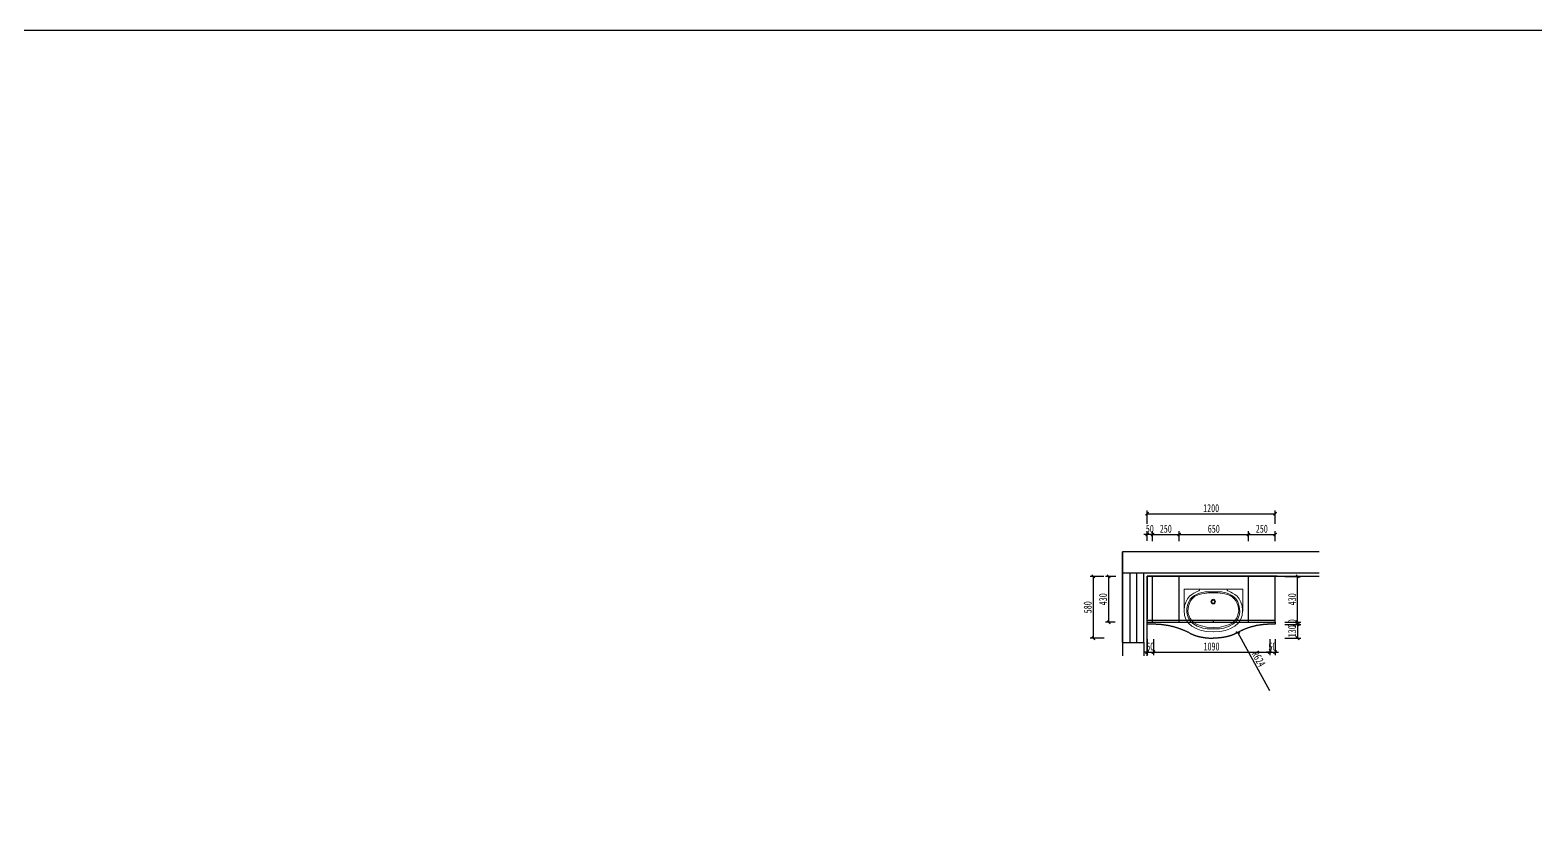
# Model space of a CAD drawing. Header units: millimetres. Extents: x 3104083 to 3173399, y -3165492 to -3044687.
# Drawn here: x 3126738 to 3140853, y -3096827 to -3089412 of the extents above; entities that cross this region are included whole.
import ezdxf

# ---------------------------------------------------------------- set-up
doc = ezdxf.new("R2010")
doc.units = ezdxf.units.MM
doc.header["$LTSCALE"] = 500
doc.header["$MEASUREMENT"] = 0
doc.header["$PDMODE"] = 2
doc.linetypes.add('ACAD_ISO03W100', pattern=[30, 12, -18])
doc.layers.get('0').update_dxf_attribs({"linetype": 'CONTINUOUS'})
doc.layers.get('DEFPOINTS').update_dxf_attribs({"linetype": 'CONTINUOUS'})
for name, color, linetype in [('D-节点尺寸', 5, 'CONTINUOUS'), ('E-立面造型线', 3, 'CONTINUOUS'), ('P-完成面', 3, 'CONTINUOUS'), ('台面', 4, 'CONTINUOUS'), ('柜体', 2, 'CONTINUOUS')]:
    doc.layers.add(name, color=color, linetype=linetype)
doc.layers.add('墙体', color=6, linetype='CONTINUOUS', lineweight=25)
doc.layers.add('电器', color=85, linetype='CONTINUOUS', lineweight=15)
doc.styles.add('DIM', font='SimSun.ttf', dxfattribs={"width": 0.7})
doc.dimstyles.new('30', dxfattribs={"dimscale": 30, "dimtxt": 2.5, "dimasz": 1, "dimexe": 1, "dimexo": 1, "dimgap": 0.5, "dimtad": 1, "dimdec": 0, "dimzin": 0, "dimdsep": 46, "dimtxsty": 'DIM', "dimblk": 'ARCHTICK', "dimcen": 0, "dimclrd": 5, "dimclre": 5, "dimclrt": 35, "dimadec": 0, "dimazin": 0, "dimtfac": 0.5, "dimtdec": 0, "dimtix": 1, "dimtmove": 2, "dimatfit": 2, "dimldrblk": 'A', "dimfxl": 0, "dimtolj": 1, "dimtzin": 0, "dimlwd": -1, "dimlwe": -1, "dimarcsym": 0})

# ---------------------------------------------------------------- blocks, each defined once
blk = doc.blocks.new('_ArchTick')
at = {"color": 0, "linetype": 'ByBlock', "const_width": 0.4}
blk.add_lwpolyline([(-0.5, -0.5), (0.5, 0.5)], dxfattribs=at)
blk = doc.blocks.new('*D1573')
at = {"layer": 'D-节点尺寸', "color": 5, "ltscale": 100}
for p, q in [((3137259, -3094203), (3137259, -3094111)), ((3137259, -3094141), (3137509, -3094141)), ((3137509, -3094203), (3137509, -3094111))]:
    blk.add_line(p, q, dxfattribs=at)
at = {"layer": 'DEFPOINTS', "color": 0, "ltscale": 100}
for p in [(3137259, -3094233), (3137509, -3094141), (3137509, -3094233)]:
    blk.add_point(p, dxfattribs=at)
at = {"layer": 'D-节点尺寸', "color": 5, "ltscale": 100, "xscale": 30, "yscale": 30, "zscale": 30, "rotation": 180}
blk.add_blockref('_ArchTick', (3137259, -3094141), dxfattribs=at)
at = {"layer": 'D-节点尺寸', "color": 5, "ltscale": 100, "xscale": 30, "yscale": 30, "zscale": 30}
blk.add_blockref('_ArchTick', (3137509, -3094141), dxfattribs=at)
at = {"layer": 'D-节点尺寸', "color": 35, "ltscale": 100, "insert": (3137384, -3094088), "char_height": 75, "attachment_point": 5, "style": 'DIM'}
blk.add_mtext('\\A1;250', dxfattribs=at)
blk = doc.blocks.new('A')
for p, q in [((-0.37, 0), (-2.13, 0)), ((-1.44, 1.15), (-1.09, 1.44)), ((-1.44, 1.15), (-0.37, 0)), ((-1.44, -1.15), (-0.37, 0)), ((-1.09, 1.44), (0, 0)), ((-1.09, -1.44), (0, 0)), ((-1.44, -1.15), (-1.09, -1.44))]:
    blk.add_line(p, q)
for points in [[(-1.44, 1.15), (-1.09, 1.44), (-0.37, 0), (0, 0)], [(-1.44, -1.15), (-1.09, -1.44), (-0.37, 0), (0, 0)]]:
    blk.add_solid(points)
blk = doc.blocks.new('*D1574')
at = {"layer": 'D-节点尺寸', "color": 5, "ltscale": 100}
for p, q in [((3137509, -3094203), (3137509, -3094111)), ((3137509, -3094141), (3138159, -3094141)), ((3138159, -3094203), (3138159, -3094111))]:
    blk.add_line(p, q, dxfattribs=at)
at = {"layer": 'DEFPOINTS', "color": 0, "ltscale": 100}
for p in [(3137509, -3094233), (3138159, -3094141), (3138159, -3094233)]:
    blk.add_point(p, dxfattribs=at)
at = {"layer": 'D-节点尺寸', "color": 5, "ltscale": 100, "xscale": 30, "yscale": 30, "zscale": 30, "rotation": 180}
blk.add_blockref('_ArchTick', (3137509, -3094141), dxfattribs=at)
at = {"layer": 'D-节点尺寸', "color": 5, "ltscale": 100, "xscale": 30, "yscale": 30, "zscale": 30}
blk.add_blockref('_ArchTick', (3138159, -3094141), dxfattribs=at)
at = {"layer": 'D-节点尺寸', "color": 35, "ltscale": 100, "insert": (3137834, -3094088), "char_height": 75, "attachment_point": 5, "style": 'DIM'}
blk.add_mtext('\\A1;650', dxfattribs=at)
blk = doc.blocks.new('*D1575')
at = {"layer": 'D-节点尺寸', "color": 5, "ltscale": 100}
for p, q in [((3138159, -3094203), (3138159, -3094111)), ((3138159, -3094141), (3138409, -3094141)), ((3138409, -3094203), (3138409, -3094111))]:
    blk.add_line(p, q, dxfattribs=at)
at = {"layer": 'DEFPOINTS', "color": 0, "ltscale": 100}
for p in [(3138159, -3094233), (3138409, -3094141), (3138409, -3094233)]:
    blk.add_point(p, dxfattribs=at)
at = {"layer": 'D-节点尺寸', "color": 5, "ltscale": 100, "xscale": 30, "yscale": 30, "zscale": 30, "rotation": 180}
blk.add_blockref('_ArchTick', (3138159, -3094141), dxfattribs=at)
at = {"layer": 'D-节点尺寸', "color": 5, "ltscale": 100, "xscale": 30, "yscale": 30, "zscale": 30}
blk.add_blockref('_ArchTick', (3138409, -3094141), dxfattribs=at)
at = {"layer": 'D-节点尺寸', "color": 35, "ltscale": 100, "insert": (3138284, -3094088), "char_height": 75, "attachment_point": 5, "style": 'DIM'}
blk.add_mtext('\\A1;250', dxfattribs=at)
blk = doc.blocks.new('*D1576')
at = {"layer": 'D-节点尺寸', "color": 5, "ltscale": 100}
for p, q in [((3137209, -3094043), (3137209, -3093917)), ((3137209, -3093947), (3138409, -3093947)), ((3138409, -3094043), (3138409, -3093917))]:
    blk.add_line(p, q, dxfattribs=at)
at = {"layer": 'DEFPOINTS', "color": 0, "ltscale": 100}
for p in [(3138409, -3093947), (3137209, -3094073), (3138409, -3094073)]:
    blk.add_point(p, dxfattribs=at)
at = {"layer": 'D-节点尺寸', "color": 5, "ltscale": 100, "xscale": 30, "yscale": 30, "zscale": 30, "rotation": 180}
blk.add_blockref('_ArchTick', (3137209, -3093947), dxfattribs=at)
at = {"layer": 'D-节点尺寸', "color": 5, "ltscale": 100, "xscale": 30, "yscale": 30, "zscale": 30}
blk.add_blockref('_ArchTick', (3138409, -3093947), dxfattribs=at)
at = {"layer": 'D-节点尺寸', "color": 35, "ltscale": 100, "insert": (3137809, -3093895), "char_height": 75, "attachment_point": 5, "style": 'DIM'}
blk.add_mtext('\\A1;1200', dxfattribs=at)
blk = doc.blocks.new('*D1577')
at = {"layer": 'D-节点尺寸', "color": 5, "ltscale": 100}
for p, q in [((3136916, -3094534), (3136819, -3094534)), ((3136849, -3094964), (3136849, -3094534)), ((3136909, -3094964), (3136819, -3094964))]:
    blk.add_line(p, q, dxfattribs=at)
at = {"layer": 'DEFPOINTS', "color": 0, "ltscale": 100}
for p in [(3136849, -3094534), (3136946, -3094534), (3136939, -3094964)]:
    blk.add_point(p, dxfattribs=at)
at = {"layer": 'D-节点尺寸', "color": 5, "ltscale": 100, "xscale": 30, "yscale": 30, "zscale": 30}
for p, rotation in [((3136849, -3094534), 90), ((3136849, -3094964), 270)]:
    blk.add_blockref('_ArchTick', p, dxfattribs=dict(at, rotation=rotation))
at = {"layer": 'D-节点尺寸', "color": 35, "ltscale": 100, "insert": (3136796, -3094749), "char_height": 75, "attachment_point": 5, "rotation": 90, "style": 'DIM'}
blk.add_mtext('\\A1;430', dxfattribs=at)
blk = doc.blocks.new('*D1578')
at = {"layer": 'D-节点尺寸', "color": 5, "ltscale": 100}
for p, q in [((3136803, -3094534), (3136675, -3094534)), ((3136705, -3095114), (3136705, -3094534)), ((3136805, -3095114), (3136675, -3095114))]:
    blk.add_line(p, q, dxfattribs=at)
at = {"layer": 'DEFPOINTS', "color": 0, "ltscale": 100}
for p in [(3136705, -3094534), (3136833, -3094534), (3136835, -3095114)]:
    blk.add_point(p, dxfattribs=at)
at = {"layer": 'D-节点尺寸', "color": 5, "ltscale": 100, "xscale": 30, "yscale": 30, "zscale": 30}
for p, rotation in [((3136705, -3094534), 90), ((3136705, -3095114), 270)]:
    blk.add_blockref('_ArchTick', p, dxfattribs=dict(at, rotation=rotation))
at = {"layer": 'D-节点尺寸', "color": 35, "ltscale": 100, "insert": (3136652, -3094824), "char_height": 75, "attachment_point": 5, "rotation": 90, "style": 'DIM'}
blk.add_mtext('\\A1;580', dxfattribs=at)
blk = doc.blocks.new('wf')
at = {"layer": '电器', "lineweight": 9}
blk.add_lwpolyline([(269565, -158026), (269565, -157824), (270115, -157824), (270115, -158031)], dxfattribs=at)
for points, knots in [([(269818, -157824), (269818, -157824), (269710, -157824), (269710, -157824), (269710, -157824), (269714, -157841), (269688, -157848), (269663, -157855), (269565, -157898), (269565, -158026), (269565, -158154), (269671, -158224), (269840, -158224)], [0, 0, 0, 0, 1, 1, 1, 2, 2, 2, 3, 3, 3, 4, 4, 4, 4]), ([(269823, -157849), (269823, -157849), (269766, -157849), (269766, -157849), (269766, -157849), (269666, -157861), (269624, -157920), (269582, -157979), (269569, -158103), (269658, -158154), (269747, -158204), (269786, -158197), (269839, -158197), (269839, -158197), (269840, -158197), (269840, -158197), (269893, -158197), (269931, -158204), (270021, -158154), (270110, -158103), (270097, -157979), (270055, -157920), (270012, -157861), (269913, -157849), (269913, -157849), (269913, -157849), (269855, -157849), (269855, -157849), (269855, -157849), (269823, -157849), (269823, -157849)], [0, 0, 0, 0, 1, 1, 1, 2, 2, 2, 3, 3, 3, 4, 4, 4, 5, 5, 5, 6, 6, 6, 7, 7, 7, 8, 8, 8, 9, 9, 9, 10, 10, 10, 10]), ([(269855, -157859), (269855, -157859), (269934, -157856), (269996, -157885), (270058, -157913), (270088, -157997), (270074, -158054), (270059, -158114), (270022, -158178), (269841, -158185), (269841, -158185), (269838, -158185), (269838, -158185), (269657, -158178), (269620, -158114), (269605, -158054), (269591, -157997), (269620, -157913), (269683, -157885), (269745, -157856), (269823, -157859), (269823, -157859), (269823, -157859), (269855, -157859), (269855, -157859)], [0, 0, 0, 0, 1, 1, 1, 2, 2, 2, 3, 3, 3, 4, 4, 4, 5, 5, 5, 6, 6, 6, 7, 7, 7, 8, 8, 8, 8]), ([(269839, -157963), (269851, -157963), (269860, -157954), (269860, -157942), (269860, -157930), (269851, -157920), (269839, -157920), (269827, -157920), (269817, -157930), (269817, -157942), (269817, -157954), (269827, -157963), (269839, -157963), (269839, -157963), (269839, -157963), (269839, -157963)], [0, 0, 0, 0, 1, 1, 1, 2, 2, 2, 3, 3, 3, 4, 4, 4, 5, 5, 5, 5]), ([(269839, -157956), (269846, -157956), (269853, -157949), (269853, -157942), (269853, -157934), (269846, -157928), (269839, -157928), (269831, -157928), (269825, -157934), (269825, -157942), (269825, -157949), (269831, -157956), (269839, -157956), (269839, -157956), (269839, -157956), (269839, -157956)], [0, 0, 0, 0, 1, 1, 1, 2, 2, 2, 3, 3, 3, 4, 4, 4, 5, 5, 5, 5]), ([(269861, -157824), (269861, -157824), (269969, -157824), (269969, -157824), (269969, -157824), (269964, -157841), (269990, -157848), (270016, -157855), (270114, -157898), (270114, -158026), (270114, -158154), (270008, -158224), (269839, -158224)], [0, 0, 0, 0, 1, 1, 1, 2, 2, 2, 3, 3, 3, 4, 4, 4, 4])]:
    blk.add_open_spline(points, degree=3, knots=knots, dxfattribs=at)
blk = doc.blocks.new('*D1579')
at = {"layer": 'D-节点尺寸', "color": 5, "ltscale": 100}
for p, q in [((3137209, -3094141), (3137179, -3094141)), ((3137209, -3094201), (3137209, -3094111)), ((3137259, -3094141), (3137209, -3094141)), ((3137259, -3094203), (3137259, -3094111)), ((3137259, -3094141), (3137289, -3094141))]:
    blk.add_line(p, q, dxfattribs=at)
at = {"layer": 'DEFPOINTS', "color": 0, "ltscale": 100}
for p in [(3137209, -3094141), (3137209, -3094231), (3137259, -3094233)]:
    blk.add_point(p, dxfattribs=at)
at = {"layer": 'D-节点尺寸', "color": 5, "ltscale": 100, "xscale": 30, "yscale": 30, "zscale": 30}
blk.add_blockref('_ArchTick', (3137209, -3094141), dxfattribs=at)
at = {"layer": 'D-节点尺寸', "color": 5, "ltscale": 100, "xscale": 30, "yscale": 30, "zscale": 30, "rotation": 180}
blk.add_blockref('_ArchTick', (3137259, -3094141), dxfattribs=at)
at = {"layer": 'D-节点尺寸', "color": 35, "ltscale": 100, "insert": (3137234, -3094088), "char_height": 75, "attachment_point": 5, "style": 'DIM'}
blk.add_mtext('\\A1;50', dxfattribs=at)
blk = doc.blocks.new('*D2068')
at = {"layer": 'DEFPOINTS', "color": 0, "ltscale": 100}
for p in [(3137209, -3094984), (3137268, -3094984), (3137268, -3095244)]:
    blk.add_point(p, dxfattribs=at)
at = {"layer": 'P-完成面', "color": 5, "ltscale": 100}
for p, q in [((3137209, -3095124), (3137209, -3095274)), ((3137268, -3095124), (3137268, -3095274)), ((3137209, -3095244), (3137179, -3095244)), ((3137209, -3095244), (3137268, -3095244)), ((3137268, -3095244), (3137298, -3095244))]:
    blk.add_line(p, q, dxfattribs=at)
at = {"layer": 'P-完成面', "color": 5, "ltscale": 100, "xscale": 30, "yscale": 30, "zscale": 30}
blk.add_blockref('_ArchTick', (3137209, -3095244), dxfattribs=at)
at = {"layer": 'P-完成面', "color": 5, "ltscale": 100, "xscale": 30, "yscale": 30, "zscale": 30, "rotation": 180}
blk.add_blockref('_ArchTick', (3137268, -3095244), dxfattribs=at)
at = {"layer": 'P-完成面', "color": 35, "ltscale": 100, "insert": (3137238, -3095192), "char_height": 75, "attachment_point": 5, "style": 'DIM'}
blk.add_mtext('\\A1;60', dxfattribs=at)
blk = doc.blocks.new('*D2069')
at = {"layer": 'DEFPOINTS', "color": 0, "ltscale": 100}
for p in [(3137268, -3094984), (3138358, -3094984), (3138358, -3095244)]:
    blk.add_point(p, dxfattribs=at)
at = {"layer": 'P-完成面', "color": 5, "ltscale": 100}
for p, q in [((3137268, -3095124), (3137268, -3095274)), ((3138358, -3095124), (3138358, -3095274)), ((3137268, -3095244), (3138358, -3095244))]:
    blk.add_line(p, q, dxfattribs=at)
at = {"layer": 'P-完成面', "color": 5, "ltscale": 100, "xscale": 30, "yscale": 30, "zscale": 30}
for p, rotation in [((3137268, -3095244), 180.0000138251991), ((3138358, -3095244), 1.382519906006218e-05)]:
    blk.add_blockref('_ArchTick', p, dxfattribs=dict(at, rotation=rotation))
at = {"layer": 'P-完成面', "color": 35, "ltscale": 100, "insert": (3137813, -3095192), "char_height": 75, "attachment_point": 5, "rotation": 0, "style": 'DIM'}
blk.add_mtext('\\A1;1090', dxfattribs=at)
blk = doc.blocks.new('*D2070')
at = {"layer": 'DEFPOINTS', "color": 0, "ltscale": 100}
for p in [(3138358, -3094984), (3138409, -3094984), (3138409, -3095244)]:
    blk.add_point(p, dxfattribs=at)
at = {"layer": 'P-完成面', "color": 5, "ltscale": 100}
for p, q in [((3138358, -3095124), (3138358, -3095274)), ((3138409, -3095124), (3138409, -3095274)), ((3138358, -3095244), (3138328, -3095244)), ((3138358, -3095244), (3138409, -3095244)), ((3138409, -3095244), (3138439, -3095244))]:
    blk.add_line(p, q, dxfattribs=at)
at = {"layer": 'P-完成面', "color": 5, "ltscale": 100, "xscale": 30, "yscale": 30, "zscale": 30}
for p, rotation in [((3138358, -3095244), 1.382519906556468e-05), ((3138409, -3095244), 180.0000138251991)]:
    blk.add_blockref('_ArchTick', p, dxfattribs=dict(at, rotation=rotation))
at = {"layer": 'P-完成面', "color": 35, "ltscale": 100, "insert": (3138383, -3095192), "char_height": 75, "attachment_point": 5, "rotation": 0, "style": 'DIM'}
blk.add_mtext('\\A1;50', dxfattribs=at)
blk = doc.blocks.new('*D2071')
at = {"layer": 'DEFPOINTS', "color": 0, "ltscale": 100}
for p in [(3138409, -3094964), (3138409, -3094984), (3138620, -3094964)]:
    blk.add_point(p, dxfattribs=at)
at = {"layer": 'P-完成面', "color": 5, "ltscale": 100}
for p, q in [((3138620, -3094964), (3138620, -3094934)), ((3138500, -3094964), (3138650, -3094964)), ((3138500, -3094984), (3138650, -3094984)), ((3138620, -3094984), (3138620, -3094964)), ((3138620, -3094984), (3138620, -3095014))]:
    blk.add_line(p, q, dxfattribs=at)
at = {"layer": 'P-完成面', "color": 5, "ltscale": 100, "xscale": 30, "yscale": 30, "zscale": 30}
for p, rotation in [((3138620, -3094964), 270), ((3138620, -3094984), 90)]:
    blk.add_blockref('_ArchTick', p, dxfattribs=dict(at, rotation=rotation))
at = {"layer": 'P-完成面', "color": 35, "ltscale": 100, "insert": (3138568, -3094974), "char_height": 75, "attachment_point": 5, "rotation": 90, "style": 'DIM'}
blk.add_mtext('\\A1;20', dxfattribs=at)
blk = doc.blocks.new('*D2072')
at = {"layer": 'DEFPOINTS', "color": 0, "ltscale": 100}
for p in [(3138409, -3094534), (3138620, -3094534), (3138409, -3094964)]:
    blk.add_point(p, dxfattribs=at)
at = {"layer": 'P-完成面', "color": 5, "ltscale": 100}
for p, q in [((3138500, -3094534), (3138650, -3094534)), ((3138620, -3094964), (3138620, -3094534)), ((3138500, -3094964), (3138650, -3094964))]:
    blk.add_line(p, q, dxfattribs=at)
at = {"layer": 'P-完成面', "color": 5, "ltscale": 100, "xscale": 30, "yscale": 30, "zscale": 30}
for p, rotation in [((3138620, -3094534), 90), ((3138620, -3094964), 270)]:
    blk.add_blockref('_ArchTick', p, dxfattribs=dict(at, rotation=rotation))
at = {"layer": 'P-完成面', "color": 35, "ltscale": 100, "insert": (3138568, -3094749), "char_height": 75, "attachment_point": 5, "rotation": 90, "style": 'DIM'}
blk.add_mtext('\\A1;430', dxfattribs=at)
blk = doc.blocks.new('*D2073')
at = {"layer": 'DEFPOINTS', "color": 0, "ltscale": 100}
for p in [(3138409, -3094984), (3137829, -3095114), (3138620, -3095114)]:
    blk.add_point(p, dxfattribs=at)
at = {"layer": 'P-完成面', "color": 5, "ltscale": 100}
for p, q in [((3138500, -3094984), (3138650, -3094984)), ((3138620, -3094984), (3138620, -3095114)), ((3138500, -3095114), (3138650, -3095114))]:
    blk.add_line(p, q, dxfattribs=at)
at = {"layer": 'P-完成面', "color": 5, "ltscale": 100, "xscale": 30, "yscale": 30, "zscale": 30}
for p, rotation in [((3138620, -3094984), 90), ((3138620, -3095114), 270)]:
    blk.add_blockref('_ArchTick', p, dxfattribs=dict(at, rotation=rotation))
at = {"layer": 'P-完成面', "color": 35, "ltscale": 100, "insert": (3138568, -3095049), "char_height": 75, "attachment_point": 5, "rotation": 90, "style": 'DIM'}
blk.add_mtext('\\A1;130', dxfattribs=at)
blk = doc.blocks.new('*D2074')
at = {"layer": 'DEFPOINTS', "color": 0, "ltscale": 100}
for p in [(3138060, -3095060), (3138359, -3095607)]:
    blk.add_point(p, dxfattribs=at)
at = {"layer": 'P-完成面', "color": 5, "ltscale": 100}
blk.add_line((3138359, -3095607), (3138060, -3095060), dxfattribs=at)
at = {"layer": 'P-完成面', "color": 5, "ltscale": 100, "xscale": 30, "yscale": 30, "zscale": 30, "rotation": 118.6515132941108}
blk.add_blockref('_ArchTick', (3138060, -3095060), dxfattribs=at)
at = {"layer": 'P-完成面', "color": 35, "ltscale": 100, "insert": (3138255, -3095308), "char_height": 75, "attachment_point": 5, "rotation": 298.6515, "style": 'DIM'}
blk.add_mtext('\\A1;R624', dxfattribs=at)

msp = doc.modelspace()

# ---------------------------------------------------------------- linework, layer by layer
at = {"layer": 'D-节点尺寸', "color": 251, "ltscale": 100}
msp.add_lwpolyline([(3104083.146, -3089412.111), (3173399.353, -3089412.111), (3173399.353, -3104241.752), (3104083.146, -3104241.752)], close=True, dxfattribs=at)
at = {"layer": 'E-立面造型线', "color": 44}
for p, q in [((3137258.652, -3094963.514), (3137258.652, -3094533.514)), ((3137508.652, -3094963.514), (3137508.652, -3094533.514)), ((3138158.652, -3094963.514), (3138158.652, -3094533.514)), ((3138408.652, -3094963.514), (3138408.652, -3094533.514)), ((3137208.652, -3094943.514), (3138408.652, -3094943.514)), ((3137208.652, -3094963.514), (3138408.652, -3094963.514)), ((3137828.652, -3094943.514), (3137828.652, -3094963.514))]:
    msp.add_line(p, q, dxfattribs=at)
at = {"layer": 'P-完成面', "color": 3, "ltscale": 100}
for p, q in [((3137208.652, -3095279.768), (3137208.652, -3094533.514)), ((3137208.652, -3094533.514), (3138821.63, -3094533.514))]:
    msp.add_line(p, q, dxfattribs=at)
at = {"layer": '台面', "linetype": 'ACAD_ISO03W100'}
for p, q in [((3137268.098, -3094983.514), (3137208.652, -3094983.514)), ((3138408.652, -3094983.514), (3138358.206, -3094983.514)), ((3138408.652, -3094963.514), (3138408.652, -3094983.514))]:
    msp.add_line(p, q, dxfattribs=at)
for centre, radius, start, end in [((3137268.26, -3095727.58), 744.065, 62.78701, 90.0124421), ((3138358.514, -3095607.104), 623.589, 90.0283199, 119.7812385)]:
    msp.add_arc(centre, radius, start, end, dxfattribs=at)
for points in [[(3137608.52, -3095065.873), (3137612.347, -3095067.914), (3137616.218, -3095069.88), (3137630.132, -3095076.61), (3137640.408, -3095080.972), (3137661.453, -3095088.808), (3137672.222, -3095092.282), (3137694.212, -3095098.4), (3137705.434, -3095101.044), (3137734.732, -3095106.817), (3137753.117, -3095109.386), (3137790.413, -3095112.712), (3137809.299, -3095113.514), (3137828.652, -3095113.514)], [(3138048.784, -3095065.873), (3138044.957, -3095067.914), (3138041.086, -3095069.88), (3138027.172, -3095076.61), (3138016.895, -3095080.972), (3137995.851, -3095088.808), (3137985.082, -3095092.282), (3137963.092, -3095098.4), (3137951.869, -3095101.044), (3137922.572, -3095106.817), (3137904.187, -3095109.386), (3137866.891, -3095112.712), (3137848.005, -3095113.514), (3137828.652, -3095113.514)]]:
    msp.add_open_spline(points, degree=3, knots=[3.5759076427, 3.5759076427, 3.5759076427, 3.5759076427, 3.6015493149, 3.6015493149, 3.6670528904, 3.6670528904, 3.7325564658, 3.7325564658, 3.7980600413, 3.7980600413, 3.9003356911, 3.9003356911, 4, 4, 4, 4], dxfattribs=at)
at = {"layer": '墙体'}
for p, q in [((3136978.652, -3094503.514), (3136978.652, -3094303.514)), ((3138821.63, -3094303.514), (3136978.652, -3094303.514)), ((3136978.652, -3094303.514), (3136978.652, -3094503.514)), ((3138821.63, -3094503.514), (3136978.652, -3094503.514)), ((3137208.652, -3094533.514), (3137208.652, -3094933.514)), ((3138428.652, -3094533.514), (3137208.652, -3094533.514)), ((3136978.652, -3095153.514), (3137178.652, -3095153.514)), ((3136978.652, -3095153.514), (3136978.652, -3095279.768)), ((3137178.652, -3095153.514), (3137178.652, -3095279.768))]:
    msp.add_line(p, q, dxfattribs=at)
at = {"layer": '墙体', "color": 2}
for p, q in [((3136978.652, -3095153.514), (3136978.652, -3094503.514)), ((3136978.652, -3094503.514), (3136978.652, -3095153.514)), ((3137045.652, -3094503.514), (3137045.652, -3095153.514)), ((3137111.652, -3095153.514), (3137111.652, -3094503.514)), ((3137178.652, -3095153.514), (3137178.652, -3094503.514))]:
    msp.add_line(p, q, dxfattribs=at)
at = {"layer": '柜体'}
for p, q in [((3137208.652, -3094933.514), (3137208.652, -3094533.514)), ((3137208.652, -3094533.514), (3138428.652, -3094533.514))]:
    msp.add_line(p, q, dxfattribs=at)

# ---------------------------------------------------------------- block references
msp.add_blockref('wf', (2867989.855, -2936829.353), dxfattribs=at)

# ---------------------------------------------------------------- dimensions: what is measured, and where the dimension line sits
at = {"layer": 'D-节点尺寸', "color": 251, "ltscale": 100}
for base, p1, p2, picture, middle in [((3138408.652, -3093947.451), (3137208.652, -3094073.241), (3138408.652, -3094073.241), '*D1576', (3137808.652, -3093894.951)), ((3137208.652, -3094140.866), (3137258.652, -3094233.269), (3137208.652, -3094230.866), '*D1579', (3137233.652, -3094088.366)), ((3137508.652, -3094140.866), (3137258.652, -3094233.269), (3137508.652, -3094233.269), '*D1573', (3137383.652, -3094088.366)), ((3138158.652, -3094140.866), (3137508.652, -3094233.269), (3138158.652, -3094233.269), '*D1574', (3137833.652, -3094088.366)), ((3138408.652, -3094140.866), (3138158.652, -3094233.269), (3138408.652, -3094233.269), '*D1575', (3138283.652, -3094088.366))]:
    dim = msp.add_linear_dim(base=base, p1=p1, p2=p2, dimstyle='30', dxfattribs=at)
    dim.commit()
    dim.dimension.update_dxf_attribs({"geometry": picture, "text_midpoint": middle})
for base, p1, p2, picture, middle in [((3136704.884, -3094533.514), (3136834.996, -3095113.514), (3136832.614, -3094533.514), '*D1578', (3136652.384, -3094823.514)), ((3136848.586, -3094533.514), (3136938.586, -3094963.514), (3136945.586, -3094533.514), '*D1577', (3136796.086, -3094748.514))]:
    dim = msp.add_linear_dim(base=base, p1=p1, p2=p2, angle=90, dimstyle='30', dxfattribs=at)
    dim.commit()
    dim.dimension.update_dxf_attribs({"geometry": picture, "text_midpoint": middle})
at = {"layer": 'P-完成面', "color": 251, "ltscale": 100}
for base, p1, p2, angle, picture, middle in [((3138620.004, -3094533.514), (3138408.652, -3094963.514), (3138408.652, -3094533.514), 270, '*D2072', (3138567.504, -3094748.514)), ((3138358.206, -3095244.36), (3137268.245, -3094983.514), (3138358.206, -3094983.514), 180.0000138, '*D2069', (3137813.226, -3095191.86)), ((3138620.004, -3095113.514), (3138408.652, -3094983.514), (3137828.652, -3095113.514), 90, '*D2073', (3138567.504, -3095048.514)), ((3138408.652, -3095244.36), (3138358.206, -3094983.514), (3138408.652, -3094983.514), 180.0000138, '*D2070', (3138383.429, -3095191.86))]:
    dim = msp.add_linear_dim(base=base, p1=p1, p2=p2, angle=angle, dimstyle='30', dxfattribs=at)
    dim.commit()
    dim.dimension.update_dxf_attribs({"geometry": picture, "text_midpoint": middle})
for p1, p2, distance, picture, middle in [((3138408.652, -3094983.514), (3138408.652, -3094963.514), -211.352, '*D2071', (3138567.504, -3094973.514)), ((3137208.652, -3094983.514), (3137268.245, -3094983.514), -260.846, '*D2068', (3137238.449, -3095191.861))]:
    dim = msp.add_aligned_dim(p1=p1, p2=p2, distance=distance, dimstyle='30', dxfattribs=at)
    dim.commit()
    dim.dimension.update_dxf_attribs({"geometry": picture, "text_midpoint": middle})
dim = msp.add_radius_dim(center=(3138358.514, -3095607.104), mpoint=(3138059.515, -3095059.872), dimstyle='30', dxfattribs=at)
dim.commit()
dim.dimension.update_dxf_attribs({"geometry": '*D2074', "text_midpoint": (3138255.086, -3095308.315)})

doc.saveas('drawing.dxf')
